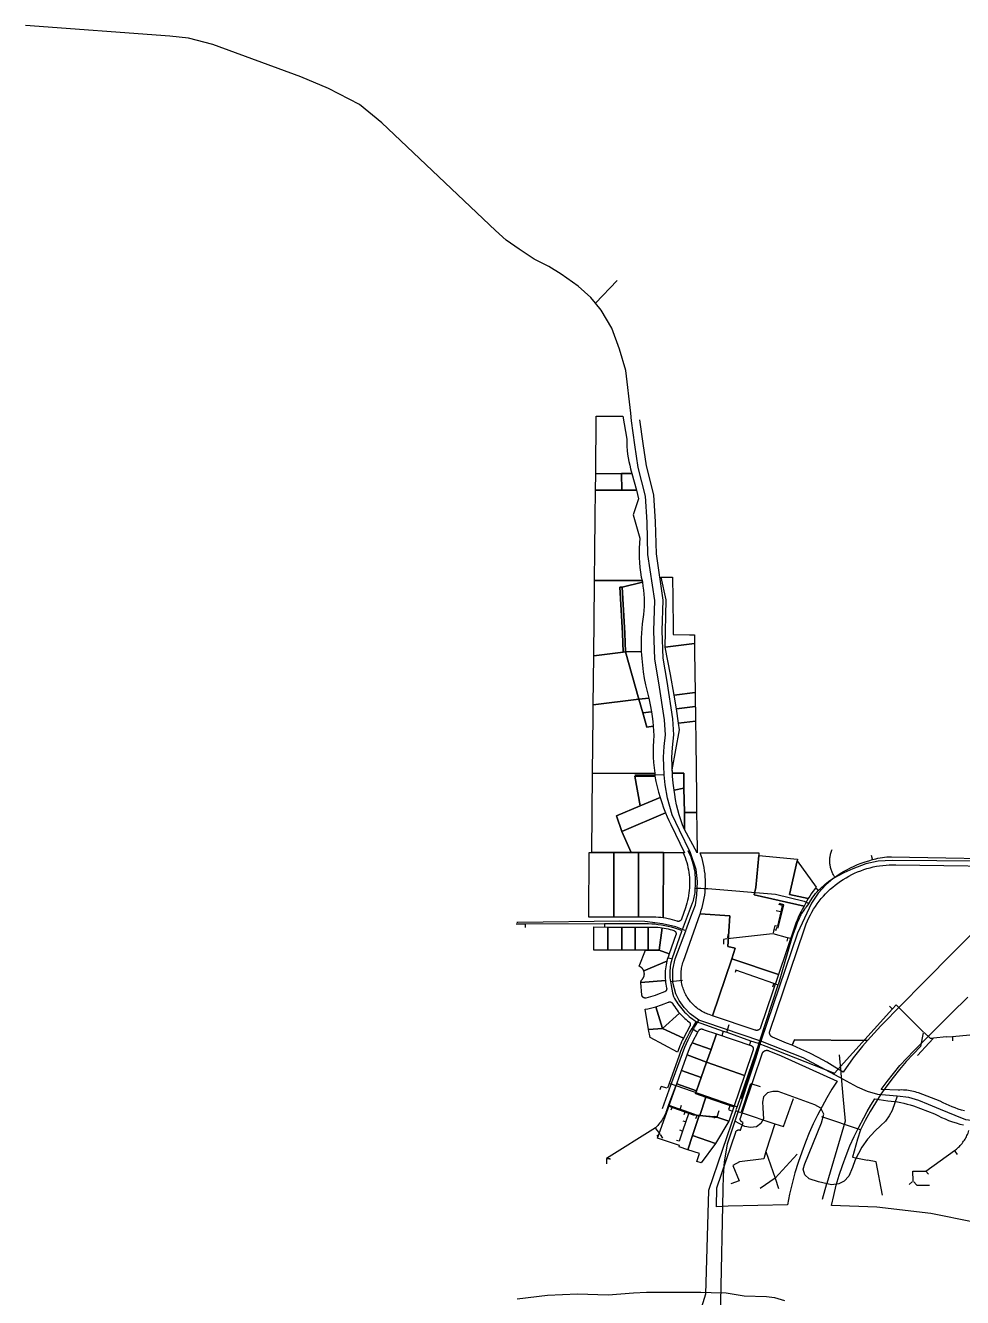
# Model space of a CAD drawing. Extents: x 1876309 to 1899261, y 443723 to 466661.
# Drawn here: x 1884598 to 1890267, y 458968 to 466661 of the extents above; entities that cross this region are included whole.
import ezdxf

# ---------------------------------------------------------------- set-up
doc = ezdxf.new("R2010")
doc.units = 0
doc.header["$MEASUREMENT"] = 0
for name, color, linetype in [('Parcels', 31, 'Continuous'), ('Roads', 7, 'Continuous'), ('Waterlines', 5, 'Continuous')]:
    doc.layers.add(name, color=color, linetype=linetype)

msp = doc.modelspace()

# ---------------------------------------------------------------- linework, layer by layer
at = {"layer": 'Parcels'}
for points in [[(1888051.5, 464297.7), (1888211.4, 464297.5), (1888235.8, 464159.5), (1888236.1, 464136.6), (1888237.1, 464113.8), (1888238.9, 464091), (1888241.4, 464068.3), (1888244.7, 464045.7), (1888248.8, 464023.2), (1888253.6, 464000.9), (1888259.2, 463978.7), (1888266.9, 463951.7), (1888204.7, 463951.1), (1888047.9, 463949.5), (1888051.5, 464297.7)], [(1888046.9, 463850.4), (1888047.9, 463949.5), (1888204.7, 463951.1), (1888206.5, 463851.1), (1888046.9, 463850.4)], [(1888206.5, 463851.1), (1888204.7, 463951.1), (1888266.9, 463951.7), (1888293.9, 463851.5), (1888206.5, 463851.1)], [(1888041.3, 463304.1), (1888042.4, 463482.4), (1888044.7, 463684.2), (1888046.9, 463850.4), (1888206.5, 463851.1), (1888293.9, 463851.5), (1888306.1, 463798.9), (1888273.8, 463701.8), (1888314.7, 463559.3), (1888312.5, 463530), (1888311.3, 463500.7), (1888311.1, 463471.3), (1888311.8, 463442), (1888313.4, 463412.7), (1888316, 463383.5), (1888319.5, 463354.3), (1888323.9, 463325.3), (1888328.3, 463304.2), (1888041.3, 463304.1)], [(1888512.5, 463323.4), (1888514.1, 463195), (1888516.3, 463013.8), (1888516.8, 462976.7), (1888615.8, 462976.5), (1888645.3, 462976.5), (1888646, 462923.4), (1888468.5, 462901.8), (1888474.1, 463186.4), (1888443.2, 463324.1), (1888512.5, 463323.4)], [(1888328.3, 463304.2), (1888330.3, 463293.3), (1888208.7, 463264.2), (1888194.3, 463264.3), (1888209.9, 462986.6), (1888213.3, 462870.8), (1888036.4, 462849.3), (1888038.8, 463073), (1888041, 463276.5), (1888041.3, 463304.1), (1888328.3, 463304.2)], [(1888208.7, 463264.2), (1888223.6, 462986.6), (1888227.8, 462872.5), (1888213.3, 462870.8), (1888209.9, 462986.6), (1888194.3, 463264.3), (1888208.7, 463264.2)], [(1888208.7, 463264.2), (1888330.3, 463293.3), (1888334.1, 463269.2), (1888337.1, 463245), (1888339.3, 463220.8), (1888340.7, 463196.4), (1888341.2, 463172.1), (1888341, 463147.7), (1888339.9, 463123.4), (1888337.9, 463099.1), (1888333.6, 463071.1), (1888330.1, 463043), (1888327.6, 463014.8), (1888325.9, 462986.5), (1888324.1, 462958.4), (1888323.2, 462930.3), (1888323.1, 462902.2), (1888323.9, 462874.1), (1888227.8, 462872.5), (1888223.6, 462986.6), (1888208.7, 463264.2)], [(1888649.7, 462626.7), (1888522.9, 462611.5), (1888500.9, 462736.2), (1888468.5, 462901.8), (1888646, 462923.4), (1888646.6, 462875.5), (1888649.7, 462626.7)], [(1888033.3, 462552.5), (1888036.4, 462849.3), (1888213.3, 462870.8), (1888227.8, 462872.5), (1888308.3, 462585.6), (1888033.3, 462552.5)], [(1888368.8, 462592.9), (1888308.3, 462585.6), (1888227.8, 462872.5), (1888323.9, 462874.1), (1888325, 462853.7), (1888326.5, 462833.4), (1888330.5, 462792.8), (1888335.7, 462752.4), (1888342.1, 462712.2), (1888349.8, 462672.2), (1888358.7, 462632.4), (1888368.8, 462592.9)], [(1888522.9, 462611.5), (1888649.7, 462626.7), (1888650.7, 462541.9), (1888536, 462528.1), (1888522.9, 462611.5)], [(1888405.8, 462138.5), (1888028.8, 462137.5), (1888032.6, 462486.9), (1888033.3, 462552.5), (1888308.3, 462585.6), (1888332.5, 462503.6), (1888357.7, 462417.9), (1888396.7, 462422.5), (1888398.6, 462394.5), (1888399.6, 462366.4), (1888397.2, 462333.8), (1888395.9, 462301.2), (1888395.7, 462268.6), (1888396.5, 462236), (1888398.5, 462203.4), (1888401.6, 462170.9), (1888405.8, 462138.5)], [(1888368.8, 462592.9), (1888377.9, 462551.6), (1888386.1, 462510.1), (1888332.5, 462503.6), (1888308.3, 462585.6), (1888368.8, 462592.9)], [(1888536, 462528.1), (1888650.7, 462541.9), (1888650.8, 462536.5), (1888651.8, 462453.3), (1888549.6, 462441), (1888536, 462528.1)], [(1888396.7, 462422.5), (1888357.7, 462417.9), (1888332.5, 462503.6), (1888386.1, 462510.1), (1888390.5, 462481), (1888394, 462451.8), (1888396.7, 462422.5)], [(1888549.6, 462441), (1888651.8, 462453.3), (1888653.2, 462341.4), (1888655.5, 462152.3), (1888657.3, 462013.5), (1888658.6, 461910), (1888658.7, 461901.6), (1888585.1, 461901.3), (1888580.3, 462049), (1888580.8, 462139), (1888512.3, 462138.8), (1888511.5, 462159.1), (1888556, 462400.2), (1888549.6, 462441)], [(1888023.7, 461659), (1888028.8, 462137.5), (1888405.8, 462138.5), (1888405.7, 462121.1), (1888283.9, 462121.6), (1888316.7, 461940.9), (1888173.5, 461880.6), (1888206.1, 461786.4), (1888262.1, 461658.6), (1888157.9, 461658.8), (1888023.7, 461659)], [(1888437.7, 461991.8), (1888316.7, 461940.9), (1888283.9, 462121.6), (1888405.7, 462121.1), (1888412.1, 462088.4), (1888419.6, 462055.9), (1888428.1, 462023.7), (1888437.7, 461991.8)], [(1888580.3, 462049), (1888521.9, 462036), (1888516.9, 462078), (1888513.4, 462120.1), (1888512.3, 462138.8), (1888580.8, 462139), (1888580.3, 462049)], [(1888585.1, 461901.3), (1888584.5, 461798), (1888573, 461827.3), (1888562.5, 461856.9), (1888553, 461887), (1888544.6, 461917.3), (1888537.3, 461947.9), (1888531, 461978.8), (1888525.8, 462009.8), (1888521.9, 462036), (1888580.3, 462049), (1888585.1, 461901.3)], [(1888437.7, 461991.8), (1888447.3, 461960.8), (1888457.8, 461930.1), (1888469.4, 461899.8), (1888206.1, 461786.4), (1888173.5, 461880.6), (1888316.7, 461940.9), (1888437.7, 461991.8)], [(1888457.9, 461658.2), (1888307.9, 461658.5), (1888262.1, 461658.6), (1888206.1, 461786.4), (1888469.4, 461899.8), (1888480.1, 461875.8), (1888491.4, 461852.2), (1888503.3, 461828.8), (1888585, 461657.9), (1888577.4, 461658), (1888457.9, 461658.2)], [(1888584.5, 461798), (1888585.1, 461901.3), (1888658.7, 461901.6), (1888659.8, 461808.3), (1888661.7, 461657.7), (1888584.5, 461798)], [(1888023.7, 461659), (1888157.9, 461658.8), (1888157.1, 461268.4), (1888007.1, 461268.7), (1888007.9, 461658.9), (1888023.7, 461659)], [(1888157.1, 461268.4), (1888157.9, 461658.8), (1888262.1, 461658.6), (1888307.9, 461658.5), (1888307.1, 461268.1), (1888157.1, 461268.4)], [(1888307.9, 461658.5), (1888457.9, 461658.2), (1888457.1, 461263.8), (1888442.4, 461265.6), (1888427.6, 461266.9), (1888412.8, 461267.7), (1888398, 461267.9), (1888307.1, 461268.1), (1888307.9, 461658.5)], [(1888457.9, 461658.2), (1888577.4, 461658), (1888583.5, 461643.6), (1888589.1, 461629.1), (1888594.1, 461614.4), (1888598.7, 461599.5), (1888602.7, 461584.5), (1888606.2, 461569.3), (1888609.2, 461554), (1888611.7, 461538.7), (1888613.6, 461523.2), (1888615.1, 461507.7), (1888615.9, 461492.2), (1888616.3, 461476.6), (1888616.1, 461461.1), (1888615.4, 461445.5), (1888614.1, 461430), (1888612.3, 461414.5), (1888610, 461399.1), (1888607.1, 461383.8), (1888603.8, 461368.7), (1888599.9, 461353.6), (1888595.5, 461338.7), (1888590.5, 461323.9), (1888566.4, 461255.5), (1888566.2, 461254.9), (1888565.9, 461254.2), (1888565.6, 461253.6), (1888565.3, 461253), (1888565, 461252.4), (1888564.6, 461251.8), (1888564.2, 461251.2), (1888563.9, 461250.6), (1888563.4, 461250), (1888563, 461249.5), (1888562.6, 461248.9), (1888562.1, 461248.4), (1888561.6, 461247.9), (1888561.1, 461247.5), (1888560.6, 461247), (1888560, 461246.5), (1888559.5, 461246.1), (1888558.9, 461245.7), (1888558.3, 461245.3), (1888557.7, 461245), (1888557.1, 461244.6), (1888556.5, 461244.3), (1888555.9, 461244), (1888555.2, 461243.7), (1888554.6, 461243.5), (1888553.9, 461243.2), (1888553.3, 461243), (1888552.6, 461242.8), (1888551.9, 461242.7), (1888551.2, 461242.5), (1888550.5, 461242.4), (1888549.8, 461242.3), (1888549.1, 461242.2), (1888548.5, 461242.2), (1888547.8, 461242.2), (1888547.1, 461242.2), (1888546.4, 461242.2), (1888545.7, 461242.3), (1888545, 461242.4), (1888544.3, 461242.5), (1888543.6, 461242.6), (1888542.9, 461242.7), (1888542.2, 461242.9), (1888541.6, 461243.1), (1888540.9, 461243.3), (1888527.2, 461247.9), (1888513.4, 461252), (1888499.5, 461255.6), (1888485.5, 461258.8), (1888471.3, 461261.5), (1888457.1, 461263.8), (1888457.9, 461658.2)], [(1888870.6, 461017), (1888892.4, 461081.3), (1888847.6, 461090.4), (1888859.8, 461275.6), (1888679.5, 461287.4), (1888681.1, 461292), (1888687, 461309.6), (1888692.3, 461327.5), (1888697, 461345.5), (1888701.1, 461363.7), (1888704.5, 461382.1), (1888707.3, 461400.5), (1888709.5, 461419), (1888711.1, 461437.6), (1888712, 461456.2), (1888712.3, 461474.8), (1888711.9, 461493.5), (1888710.9, 461512.1), (1888709.3, 461530.7), (1888707.1, 461549.2), (1888704.2, 461567.6), (1888700.7, 461585.9), (1888696.5, 461604.1), (1888691.8, 461622.1), (1888686.4, 461640), (1888680.4, 461657.6), (1889034.6, 461656.9), (1889034.6, 461640.2), (1889017.4, 461448), (1889007.2, 461402.2), (1889309, 461335.1), (1889299.4, 461318.5), (1889290.3, 461301.5), (1889281.7, 461284.4), (1889273.6, 461266.9), (1889266.1, 461249.2), (1889259.1, 461231.3), (1889252.6, 461213.2), (1889153.9, 460921.2), (1888870.6, 461017)], [(1889034.6, 461640.2), (1889268.7, 461619.2), (1889266.2, 461609.7), (1889221, 461406.1), (1889333.9, 461381), (1889325.1, 461366), (1889316.8, 461350.7), (1889309, 461335.1), (1889007.2, 461402.2), (1889017.4, 461448), (1889034.6, 461640.2)], [(1889382.3, 461448.5), (1889371.8, 461435.6), (1889361.7, 461422.4), (1889352, 461408.9), (1889342.7, 461395.1), (1889333.9, 461381), (1889221, 461406.1), (1889266.2, 461609.7), (1889382.3, 461448.5)], [(1888679.5, 461287.4), (1888859.8, 461275.6), (1888847.6, 461090.4), (1888892.4, 461081.3), (1888870.6, 461017), (1888754, 460672.2), (1888735.3, 460678.5), (1888727.2, 460681.5), (1888719.1, 460684.7), (1888711.2, 460688.1), (1888703.3, 460691.9), (1888695.6, 460695.9), (1888688.1, 460700.2), (1888680.7, 460704.7), (1888673.5, 460709.5), (1888666.4, 460714.5), (1888659.5, 460719.8), (1888652.8, 460725.3), (1888646.3, 460731), (1888640, 460737), (1888633.9, 460743.2), (1888628, 460749.5), (1888622.3, 460756.1), (1888616.9, 460762.9), (1888611.7, 460769.8), (1888606.8, 460777), (1888602.1, 460784.2), (1888597.6, 460791.7), (1888593.4, 460799.3), (1888589.5, 460807), (1888585.8, 460814.9), (1888582.4, 460822.9), (1888579.3, 460831), (1888576.5, 460839.2), (1888573.9, 460847.5), (1888571.7, 460855.8), (1888569.7, 460864.3), (1888568, 460872.8), (1888566.7, 460881.4), (1888565.6, 460890), (1888564.8, 460898.6), (1888564.3, 460907.3), (1888564.1, 460915.9), (1888564.2, 460924.6), (1888564.6, 460933.3), (1888565.3, 460941.9), (1888566.3, 460950.6), (1888567.6, 460959.1), (1888569.2, 460967.7), (1888571.1, 460976.1), (1888573.2, 460984.5), (1888575.7, 460992.9), (1888578.5, 461001.1), (1888679.5, 461287.4)], [(1888036, 461068.6), (1888036.3, 461208.6), (1888121.3, 461208.5), (1888121, 461068.5), (1888036, 461068.6)], [(1888121, 461068.5), (1888121.3, 461208.5), (1888206.3, 461208.3), (1888206, 461068.3), (1888181.9, 461068.3), (1888145.9, 461068.4), (1888121, 461068.5)], [(1888206, 461068.3), (1888206.3, 461208.3), (1888286.3, 461208.2), (1888286, 461068.1), (1888206, 461068.3)], [(1888366, 461068), (1888349.4, 461068), (1888286, 461068.1), (1888286.3, 461208.2), (1888366.3, 461208), (1888366, 461068)], [(1888366, 461068), (1888366.3, 461208), (1888397.8, 461207.9), (1888411.1, 461207.7), (1888424.4, 461206.9), (1888437.6, 461205.7), (1888450.8, 461204), (1888431, 461067.9), (1888366, 461068)], [(1888450.8, 461204), (1888462.7, 461202.1), (1888474.6, 461199.8), (1888486.3, 461197.1), (1888498, 461194), (1888509.5, 461190.6), (1888520.9, 461186.7), (1888521.6, 461186.5), (1888522.2, 461186.2), (1888522.9, 461185.9), (1888523.5, 461185.6), (1888524.1, 461185.3), (1888524.7, 461184.9), (1888525.3, 461184.6), (1888525.9, 461184.2), (1888526.4, 461183.8), (1888527, 461183.3), (1888527.5, 461182.9), (1888528, 461182.4), (1888528.5, 461181.9), (1888529, 461181.4), (1888529.5, 461180.9), (1888529.9, 461180.4), (1888530.4, 461179.8), (1888530.8, 461179.2), (1888531.1, 461178.6), (1888531.5, 461178.1), (1888531.9, 461177.4), (1888532.2, 461176.8), (1888532.5, 461176.2), (1888532.8, 461175.6), (1888533, 461174.9), (1888533.2, 461174.3), (1888533.5, 461173.6), (1888533.6, 461172.9), (1888533.8, 461172.2), (1888533.9, 461171.6), (1888534.1, 461170.9), (1888534.2, 461170.2), (1888534.2, 461169.5), (1888534.3, 461168.8), (1888534.3, 461168.1), (1888534.3, 461167.4), (1888534.3, 461166.7), (1888534.2, 461166), (1888534.1, 461165.3), (1888534, 461164.6), (1888533.9, 461163.9), (1888533.7, 461163.2), (1888533.6, 461162.6), (1888533.4, 461161.9), (1888533.1, 461161.2), (1888492.5, 461046.1), (1888431, 461067.9), (1888450.8, 461204)], [(1888366, 461068), (1888431, 461067.9), (1888492.5, 461046.1), (1888487.9, 461033), (1888484.5, 461022.7), (1888481.3, 461012.3), (1888478.5, 461001.8), (1888338.5, 460944.1), (1888337.8, 460945.7), (1888337.1, 460947.2), (1888336.3, 460948.8), (1888335.4, 460950.3), (1888334.5, 460951.8), (1888333.5, 460953.2), (1888332.5, 460954.7), (1888331.5, 460956), (1888330.4, 460957.4), (1888329.2, 460958.7), (1888328, 460960), (1888326.8, 460961.2), (1888325.5, 460962.4), (1888324.2, 460963.5), (1888322.9, 460964.6), (1888321.5, 460965.6), (1888320, 460966.6), (1888318.6, 460967.5), (1888317.1, 460968.4), (1888315.5, 460969.3), (1888314, 460970.1), (1888312.4, 460970.8), (1888310.8, 460971.5), (1888349.4, 461068), (1888366, 461068)], [(1888338.5, 460944.1), (1888478.5, 461001.8), (1888475.9, 460990.3), (1888473.6, 460978.8), (1888471.7, 460967.3), (1888470.2, 460955.7), (1888469.1, 460944), (1888468.4, 460932.3), (1888468.1, 460920.6), (1888468.2, 460908.9), (1888468.7, 460897.2), (1888469.5, 460885.5), (1888321.5, 460873.6), (1888321.4, 460874.3), (1888321.4, 460875), (1888321.4, 460875.7), (1888321.5, 460876.4), (1888321.5, 460877.1), (1888321.6, 460877.8), (1888321.7, 460878.5), (1888321.8, 460879.1), (1888322, 460879.8), (1888322.1, 460880.5), (1888322.3, 460881.2), (1888322.6, 460881.8), (1888322.8, 460882.5), (1888323.1, 460883.1), (1888323.4, 460883.8), (1888323.7, 460884.4), (1888324, 460885), (1888324.4, 460885.6), (1888324.7, 460886.2), (1888325.1, 460886.8), (1888325.5, 460887.3), (1888326, 460887.9), (1888326.4, 460888.4), (1888326.9, 460888.9), (1888327.4, 460889.4), (1888328.6, 460890.7), (1888329.8, 460892), (1888330.9, 460893.3), (1888332, 460894.6), (1888333, 460896), (1888334, 460897.5), (1888334.9, 460898.9), (1888335.8, 460900.4), (1888336.6, 460902), (1888337.4, 460903.5), (1888338.1, 460905.1), (1888338.8, 460906.7), (1888339.4, 460908.4), (1888340, 460910), (1888340.5, 460911.7), (1888340.9, 460913.4), (1888341.3, 460915.1), (1888341.6, 460916.8), (1888341.8, 460918.5), (1888342, 460920.2), (1888342.2, 460921.9), (1888342.3, 460923.7), (1888342.3, 460925.4), (1888342.2, 460927.2), (1888342.1, 460928.9), (1888342, 460930.6), (1888341.7, 460932.4), (1888341.4, 460934.1), (1888341.1, 460935.8), (1888340.7, 460937.5), (1888340.2, 460939.1), (1888339.7, 460940.8), (1888339.1, 460942.4), (1888338.5, 460944.1)], [(1889153.9, 460921.2), (1889045.2, 460600.1), (1889044.9, 460599.3), (1889044.6, 460598.5), (1889044.2, 460597.7), (1889043.9, 460596.9), (1889043.5, 460596.1), (1889043, 460595.3), (1889042.6, 460594.6), (1889042.1, 460593.9), (1889041.6, 460593.2), (1889041, 460592.5), (1889040.5, 460591.8), (1889039.9, 460591.1), (1889039.3, 460590.5), (1889038.7, 460589.9), (1889038, 460589.3), (1889037.4, 460588.8), (1889036.7, 460588.2), (1889036, 460587.7), (1889035.3, 460587.2), (1889034.5, 460586.7), (1889033.8, 460586.3), (1889033, 460585.9), (1889032.2, 460585.5), (1889031.4, 460585.1), (1889030.6, 460584.8), (1889029.8, 460584.5), (1889029, 460584.2), (1889028.1, 460584), (1889027.3, 460583.8), (1889026.4, 460583.6), (1889025.6, 460583.4), (1889024.7, 460583.3), (1889023.8, 460583.2), (1889023, 460583.1), (1889022.1, 460583.1), (1889021.2, 460583.1), (1889020.4, 460583.1), (1889019.5, 460583.2), (1889018.6, 460583.3), (1889017.7, 460583.4), (1889016.9, 460583.5), (1889016, 460583.7), (1889015.2, 460583.9), (1889014.3, 460584.2), (1889013.5, 460584.4), (1888754, 460672.2), (1888870.6, 461017), (1889153.9, 460921.2)], [(1888321.5, 460873.6), (1888469.5, 460885.5), (1888470.8, 460873.8), (1888472.5, 460862.2), (1888474.5, 460850.7), (1888477, 460839.2), (1888477.1, 460838.5), (1888477.2, 460837.8), (1888477.3, 460837.1), (1888477.4, 460836.4), (1888477.5, 460835.7), (1888477.5, 460835), (1888477.5, 460834.3), (1888477.5, 460833.6), (1888477.4, 460833), (1888477.3, 460832.3), (1888477.2, 460831.6), (1888477.1, 460830.9), (1888477, 460830.2), (1888476.8, 460829.5), (1888476.6, 460828.9), (1888476.4, 460828.2), (1888476.2, 460827.5), (1888475.9, 460826.9), (1888475.6, 460826.3), (1888475.3, 460825.6), (1888475, 460825), (1888474.6, 460824.4), (1888474.3, 460823.8), (1888473.9, 460823.3), (1888473.5, 460822.7), (1888473.1, 460822.1), (1888472.6, 460821.6), (1888472.1, 460821.1), (1888471.7, 460820.6), (1888471.2, 460820.1), (1888470.6, 460819.6), (1888470.1, 460819.2), (1888469.6, 460818.8), (1888469, 460818.3), (1888468.4, 460818), (1888467.8, 460817.6), (1888467.2, 460817.2), (1888466.6, 460816.9), (1888466, 460816.6), (1888465.4, 460816.3), (1888464.7, 460816), (1888422.2, 460799.5), (1888408.3, 460794.4), (1888394.3, 460789.8), (1888380.2, 460785.7), (1888365.9, 460782.1), (1888351.4, 460779), (1888350.8, 460778.9), (1888350.1, 460778.8), (1888349.4, 460778.7), (1888348.7, 460778.6), (1888348, 460778.6), (1888347.3, 460778.6), (1888346.7, 460778.6), (1888346, 460778.7), (1888345.3, 460778.7), (1888344.6, 460778.8), (1888343.9, 460779), (1888343.3, 460779.1), (1888342.6, 460779.2), (1888341.9, 460779.4), (1888341.3, 460779.6), (1888340.6, 460779.9), (1888340, 460780.1), (1888339.3, 460780.4), (1888338.7, 460780.7), (1888338.1, 460781), (1888337.5, 460781.3), (1888336.9, 460781.7), (1888336.4, 460782.1), (1888335.8, 460782.5), (1888335.2, 460782.9), (1888334.7, 460783.3), (1888334.2, 460783.8), (1888333.7, 460784.2), (1888333.2, 460784.7), (1888332.7, 460785.2), (1888332.3, 460785.7), (1888331.8, 460786.3), (1888331.4, 460786.8), (1888331, 460787.4), (1888330.7, 460788), (1888330.3, 460788.6), (1888330, 460789.2), (1888329.7, 460789.8), (1888329.4, 460790.4), (1888329.1, 460791), (1888328.8, 460791.7), (1888328.6, 460792.3), (1888328.4, 460793), (1888328.2, 460793.6), (1888328.1, 460794.3), (1888327.9, 460795), (1888327.8, 460795.6), (1888327.7, 460796.3), (1888327.7, 460797), (1888321.5, 460873.6)], [(1888411.4, 460726), (1888451.4, 460594.3), (1888366.6, 460587.7), (1888347, 460711.2), (1888363.3, 460714.1), (1888379.5, 460717.5), (1888395.5, 460721.5), (1888411.4, 460726)], [(1888451.4, 460594.3), (1888411.4, 460726), (1888423.1, 460729.7), (1888434.6, 460733.7), (1888446.1, 460738), (1888488.6, 460754.5), (1888489.3, 460754.8), (1888490, 460755), (1888490.6, 460755.2), (1888491.3, 460755.4), (1888492, 460755.5), (1888492.7, 460755.6), (1888493.4, 460755.7), (1888494, 460755.8), (1888494.7, 460755.9), (1888495.4, 460755.9), (1888496.1, 460755.9), (1888496.8, 460755.9), (1888497.5, 460755.8), (1888498.2, 460755.8), (1888498.9, 460755.7), (1888499.6, 460755.5), (1888500.3, 460755.4), (1888500.9, 460755.2), (1888501.6, 460755.1), (1888502.3, 460754.8), (1888502.9, 460754.6), (1888503.6, 460754.4), (1888504.2, 460754.1), (1888504.8, 460753.8), (1888505.5, 460753.5), (1888506.1, 460753.1), (1888506.7, 460752.7), (1888507.2, 460752.4), (1888507.8, 460752), (1888508.4, 460751.5), (1888508.9, 460751.1), (1888509.4, 460750.6), (1888509.9, 460750.2), (1888510.4, 460749.7), (1888510.9, 460749.1), (1888511.3, 460748.6), (1888511.8, 460748.1), (1888512.2, 460747.5), (1888512.6, 460746.9), (1888512.9, 460746.3), (1888513.3, 460745.7), (1888519.5, 460735.3), (1888526, 460725.1), (1888532.9, 460715), (1888540.1, 460705.3), (1888547.7, 460695.8), (1888555.5, 460686.6), (1888451.4, 460594.3)], [(1888451.4, 460594.3), (1888555.5, 460686.6), (1888562.9, 460678.5), (1888570.5, 460670.7), (1888578.3, 460663.1), (1888586.4, 460655.8), (1888594.7, 460648.7), (1888603.2, 460641.9), (1888612, 460635.4), (1888612.5, 460635), (1888613.1, 460634.5), (1888613.6, 460634.1), (1888614.1, 460633.6), (1888614.6, 460633.1), (1888615.1, 460632.6), (1888615.6, 460632.1), (1888616, 460631.5), (1888616.4, 460631), (1888616.8, 460630.4), (1888617.2, 460629.8), (1888617.6, 460629.2), (1888617.9, 460628.6), (1888618.2, 460628), (1888618.5, 460627.3), (1888618.8, 460626.7), (1888619, 460626), (1888619.3, 460625.4), (1888619.5, 460624.7), (1888619.7, 460624), (1888619.8, 460623.4), (1888619.9, 460622.7), (1888620.1, 460622), (1888620.1, 460621.3), (1888620.2, 460620.6), (1888620.2, 460619.9), (1888620.2, 460619.2), (1888620.2, 460618.5), (1888620.2, 460617.8), (1888620.1, 460617.1), (1888620, 460616.4), (1888619.9, 460615.7), (1888619.8, 460615), (1888619.6, 460614.3), (1888619.5, 460613.7), (1888619.3, 460613), (1888619, 460612.3), (1888618.8, 460611.7), (1888618.5, 460611), (1888618.2, 460610.4), (1888617.9, 460609.8), (1888578.8, 460536.6), (1888578.8, 460536.6), (1888451.4, 460594.3)], [(1888451.4, 460594.3), (1888578.8, 460536.6), (1888572.9, 460525.2), (1888567.4, 460513.6), (1888562.2, 460501.8), (1888557.3, 460489.9), (1888552.9, 460477.9), (1888543.8, 460452.3), (1888376.8, 460539.8), (1888366.6, 460587.7), (1888451.4, 460594.3)], [(1888745.9, 460468.7), (1888631.7, 460508.4), (1888670.7, 460581.4), (1888671.1, 460582), (1888671.4, 460582.6), (1888671.8, 460583.2), (1888672.2, 460583.8), (1888672.6, 460584.3), (1888673.1, 460584.9), (1888673.5, 460585.4), (1888674, 460585.9), (1888674.5, 460586.4), (1888675, 460586.9), (1888675.6, 460587.3), (1888676.1, 460587.8), (1888676.7, 460588.2), (1888677.2, 460588.6), (1888677.8, 460589), (1888678.4, 460589.3), (1888679, 460589.7), (1888679.7, 460590), (1888680.3, 460590.3), (1888680.9, 460590.5), (1888681.6, 460590.8), (1888682.3, 460591), (1888682.9, 460591.2), (1888683.6, 460591.4), (1888684.3, 460591.5), (1888685, 460591.7), (1888685.7, 460591.8), (1888686.4, 460591.9), (1888687.1, 460591.9), (1888687.8, 460592), (1888688.5, 460592), (1888689.2, 460591.9), (1888689.9, 460591.9), (1888690.6, 460591.8), (1888691.2, 460591.8), (1888691.9, 460591.6), (1888692.6, 460591.5), (1888693.3, 460591.3), (1888694, 460591.2), (1888694.6, 460591), (1888695.3, 460590.7), (1888704.5, 460587.5), (1888779.1, 460562.2), (1888745.9, 460468.7)], [(1888947.4, 460310.9), (1888718.2, 460390.6), (1888745.9, 460468.7), (1888779.1, 460562.2), (1888987.5, 460491.9), (1888988.1, 460491.7), (1888988.8, 460491.4), (1888989.4, 460491.1), (1888990, 460490.8), (1888990.7, 460490.5), (1888991.3, 460490.1), (1888991.9, 460489.8), (1888992.4, 460489.4), (1888993, 460489), (1888993.6, 460488.6), (1888994.1, 460488.1), (1888994.6, 460487.6), (1888995.1, 460487.2), (1888995.6, 460486.7), (1888996.1, 460486.1), (1888996.5, 460485.6), (1888997, 460485.1), (1888997.4, 460484.5), (1888997.8, 460483.9), (1888998.1, 460483.3), (1888998.5, 460482.7), (1888998.8, 460482.1), (1888999.1, 460481.5), (1888999.4, 460480.9), (1888999.7, 460480.2), (1888999.9, 460479.6), (1889000.1, 460478.9), (1889000.3, 460478.2), (1889000.5, 460477.5), (1889000.7, 460476.9), (1889000.8, 460476.2), (1889000.9, 460475.5), (1889001, 460474.8), (1889001, 460474.1), (1889001, 460473.4), (1889001.1, 460472.7), (1889001, 460472), (1889001, 460471.3), (1889000.9, 460470.6), (1889000.8, 460469.9), (1889000.7, 460469.2), (1889000.6, 460468.5), (1889000.4, 460467.9), (1889000.2, 460467.2), (1889000, 460466.5), (1888947.4, 460310.9)], [(1888745.9, 460468.7), (1888718.2, 460390.6), (1888601.5, 460435.6), (1888609.3, 460457.7), (1888613.2, 460468), (1888617.4, 460478.3), (1888621.8, 460488.4), (1888626.6, 460498.4), (1888631.7, 460508.3), (1888631.7, 460508.4), (1888745.9, 460468.7)], [(1888925, 459979.1), (1888941, 460026.5), (1888936.2, 460028.1), (1888935.5, 460028.3), (1888934.9, 460028.6), (1888934.2, 460028.9), (1888933.6, 460029.2), (1888933, 460029.5), (1888932.4, 460029.8), (1888931.8, 460030.2), (1888931.2, 460030.6), (1888930.6, 460031), (1888930.1, 460031.4), (1888929.6, 460031.9), (1888929, 460032.3), (1888928.5, 460032.8), (1888928, 460033.3), (1888927.6, 460033.8), (1888927.1, 460034.3), (1888926.7, 460034.9), (1888926.3, 460035.5), (1888925.9, 460036), (1888925.5, 460036.6), (1888925.1, 460037.2), (1888924.8, 460037.8), (1888924.5, 460038.5), (1888924.2, 460039.1), (1888924, 460039.7), (1888923.7, 460040.4), (1888923.5, 460041.1), (1888923.3, 460041.7), (1888923.1, 460042.4), (1888923, 460043.1), (1888922.8, 460043.8), (1888922.7, 460044.5), (1888922.7, 460045.2), (1888922.6, 460045.9), (1888922.6, 460046.6), (1888922.6, 460047.3), (1888922.6, 460047.9), (1888922.6, 460048.6), (1888922.7, 460049.3), (1888922.8, 460050), (1888922.9, 460050.7), (1888923.1, 460051.4), (1888923.2, 460052.1), (1888923.4, 460052.8), (1888923.6, 460053.4), (1888939.8, 460101.3), (1889004.2, 460291.7), (1889055.2, 460442.5), (1889055.6, 460443.5), (1889056, 460444.5), (1889056.4, 460445.4), (1889056.8, 460446.4), (1889057.3, 460447.3), (1889057.8, 460448.2), (1889058.4, 460449.1), (1889059, 460450), (1889059.6, 460450.8), (1889060.2, 460451.6), (1889060.9, 460452.5), (1889061.6, 460453.2), (1889062.3, 460454), (1889063.1, 460454.7), (1889063.8, 460455.4), (1889064.6, 460456.1), (1889065.5, 460456.8), (1889066.3, 460457.4), (1889067.2, 460458), (1889068, 460458.5), (1889069, 460459.1), (1889069.9, 460459.6), (1889070.8, 460460), (1889071.8, 460460.4), (1889072.7, 460460.8), (1889073.7, 460461.2), (1889074.7, 460461.5), (1889075.7, 460461.8), (1889076.7, 460462.1), (1889077.8, 460462.3), (1889078.8, 460462.5), (1889079.8, 460462.6), (1889080.9, 460462.8), (1889081.9, 460462.8), (1889083, 460462.9), (1889084, 460462.9), (1889085.1, 460462.9), (1889086.1, 460462.8), (1889087.1, 460462.7), (1889088.2, 460462.5), (1889089.2, 460462.4), (1889090.2, 460462.1), (1889091.3, 460461.9), (1889092.3, 460461.6), (1889093.3, 460461.3), (1889094.3, 460460.9), (1889095.2, 460460.6), (1889170.9, 460428.8), (1889509.6, 460276.9), (1889477.1, 460226.9), (1889446.3, 460175.9), (1889417.1, 460124), (1889389.6, 460071.1), (1889363.9, 460017.4), (1889340, 459962.8), (1889317.8, 459907.5), (1889294.1, 459846.1), (1889272.5, 459783.9), (1889253.1, 459720.9), (1889235.9, 459657.3), (1889221, 459593.2), (1889208.3, 459528.5), (1888849.8, 459520.5), (1888778, 459515.6), (1888781, 459630.3), (1888894.9, 459968.1), (1888895.1, 459968.8), (1888895.4, 459969.4), (1888895.6, 459970.1), (1888896, 459970.7), (1888896.3, 459971.3), (1888896.6, 459971.9), (1888897, 459972.5), (1888897.4, 459973.1), (1888897.8, 459973.7), (1888898.2, 459974.2), (1888898.7, 459974.8), (1888899.1, 459975.3), (1888899.6, 459975.8), (1888900.1, 459976.3), (1888900.6, 459976.8), (1888901.1, 459977.2), (1888901.7, 459977.6), (1888902.3, 459978.1), (1888902.8, 459978.4), (1888903.4, 459978.8), (1888904, 459979.2), (1888904.6, 459979.5), (1888905.3, 459979.8), (1888905.9, 459980.1), (1888906.5, 459980.4), (1888907.2, 459980.6), (1888907.9, 459980.8), (1888908.5, 459981), (1888909.2, 459981.2), (1888909.9, 459981.4), (1888910.6, 459981.5), (1888911.3, 459981.6), (1888912, 459981.7), (1888912.7, 459981.7), (1888913.4, 459981.7), (1888914, 459981.7), (1888914.7, 459981.7), (1888915.4, 459981.7), (1888916.1, 459981.6), (1888916.8, 459981.5), (1888917.5, 459981.4), (1888918.2, 459981.3), (1888918.9, 459981.1), (1888919.6, 459980.9), (1888920.2, 459980.7), (1888925, 459979.1)], [(1889236.2, 460493.2), (1889250, 460526.7), (1889692.9, 460521.8), (1889662.2, 460487.4), (1889605.7, 460417), (1889544.7, 460329.7), (1889495.6, 460361.1), (1889445.5, 460390.9), (1889394.4, 460419), (1889342.5, 460445.5), (1889289.7, 460470.2), (1889236.2, 460493.2)], [(1888601.5, 460435.6), (1888718.2, 460390.6), (1888685.8, 460299.3), (1888567.7, 460340.4), (1888601.5, 460435.6)], [(1888714.8, 460179), (1888651, 460201.2), (1888657.1, 460218.4), (1888685.8, 460299.3), (1888718.2, 460390.6), (1888947.4, 460310.9), (1888882.9, 460120.5), (1888714.8, 460179)], [(1888539, 460259.4), (1888567.7, 460340.4), (1888685.8, 460299.3), (1888657.1, 460218.4), (1888539, 460259.4)], [(1888539, 460259.4), (1888657.1, 460218.4), (1888651, 460201.2), (1888714.8, 460179), (1888677.6, 460068.7), (1888674.8, 460069), (1888638.4, 460073), (1888491.4, 460125.1), (1888539, 460259.4)], [(1888882.9, 460120.5), (1888855.1, 460038.1), (1888852.6, 460033.8), (1888786.5, 460056.8), (1888677.6, 460068.7), (1888714.8, 460179), (1888882.9, 460120.5)], [(1888486.6, 460111.8), (1888491.4, 460125.1), (1888638.4, 460073), (1888674.8, 460069), (1888634.1, 459948.2), (1888604.9, 459861.6), (1888552.5, 459878.5), (1888555.7, 459888), (1888422.5, 459931), (1888486.6, 460111.8)], [(1888773.1, 459899.9), (1888634.1, 459948.2), (1888674.8, 460069), (1888677.6, 460068.7), (1888786.5, 460056.8), (1888852.6, 460033.8), (1888773.1, 459899.9)], [(1888634.1, 459948.2), (1888773.1, 459899.9), (1888686.9, 459782.5), (1888660.2, 459791.2), (1888676.2, 459838.5), (1888604.9, 459861.6), (1888634.1, 459948.2)]]:
    msp.add_lwpolyline(points, close=True, dxfattribs=at)
for points in [[(1888512.6, 462130.8), (1888510.5, 462182.3), (1888508.5, 462234.6), (1888513.4, 462294.9), (1888520.9, 462370.4), (1888515.5, 462468), (1888479.5, 462694.3), (1888457, 462834.5), (1888450.7, 463000.1), (1888456.6, 463186.1), (1888414.9, 463465.6), (1888410.3, 463659.8), (1888400.7, 463821.6), (1888354.9, 463997.6), (1888335.6, 464132.5), (1888315.6, 464276.8)], [(1890411.9, 461257.3), (1890027.5, 460869.6), (1889773.3, 460611.8), (1889692.9, 460521.8), (1889250, 460526.7), (1889236.2, 460493.2), (1889236.2, 460493.2), (1889203.3, 460506.3), (1889118.3, 460542), (1889117.4, 460542.4), (1889116.4, 460542.8), (1889115.5, 460543.3), (1889114.6, 460543.8), (1889113.7, 460544.4), (1889112.8, 460545), (1889112, 460545.6), (1889111.1, 460546.2), (1889110.3, 460546.9), (1889109.6, 460547.6), (1889108.8, 460548.3), (1889108.1, 460549.1), (1889107.4, 460549.8), (1889106.7, 460550.6), (1889106, 460551.5), (1889105.4, 460552.3), (1889104.8, 460553.2), (1889104.3, 460554), (1889103.7, 460555), (1889103.3, 460555.9), (1889102.8, 460556.8), (1889102.4, 460557.8), (1889102, 460558.7), (1889101.6, 460559.7), (1889101.3, 460560.7), (1889101, 460561.7), (1889100.7, 460562.7), (1889100.5, 460563.8), (1889100.3, 460564.8), (1889100.2, 460565.8), (1889100, 460566.9), (1889100, 460567.9), (1889099.9, 460568.9), (1889099.9, 460570), (1889099.9, 460571), (1889100, 460572.1), (1889100.1, 460573.1), (1889100.3, 460574.2), (1889100.4, 460575.2), (1889100.6, 460576.2), (1889100.9, 460577.2), (1889101.2, 460578.2), (1889101.5, 460579.2), (1889308.6, 461191.4), (1889315, 461210.1), (1889322.1, 461228.5), (1889329.8, 461246.6), (1889338.1, 461264.5), (1889347, 461282), (1889356.5, 461299.3), (1889366.6, 461316.2), (1889377.3, 461332.8), (1889388.6, 461348.9), (1889400.4, 461364.7), (1889412.7, 461380.1), (1889425.6, 461395), (1889439, 461409.5), (1889452.9, 461423.5), (1889467.2, 461437), (1889482, 461450), (1889497.3, 461462.5), (1889512.9, 461474.4), (1889529, 461485.8), (1889545.5, 461496.7), (1889562.3, 461506.9), (1889579.5, 461516.6), (1889596.9, 461525.7), (1889614.7, 461534.1), (1889632.8, 461542), (1889651.2, 461549.2), (1889669.7, 461555.8), (1889688.5, 461561.7), (1889707.5, 461567), (1889726.7, 461571.6), (1889746, 461575.6), (1889765.4, 461578.9), (1889784.9, 461581.5), (1889804.6, 461583.4), (1889824.2, 461584.7), (1889843.9, 461585.2), (1889863.6, 461585.1), (1890736.4, 461572.4)], [(1890279.2, 460096.5), (1890260.1, 460101.7), (1890241.2, 460107.5), (1890222.5, 460114), (1890204.1, 460121), (1890185.9, 460128.7), (1890167.9, 460136.9), (1890150.3, 460145.8), (1890132.9, 460155.2), (1890000.1, 460204.8), (1889990.3, 460208.2), (1889980.5, 460211.2), (1889970.5, 460213.8), (1889960.4, 460216.1), (1889950.3, 460218.1), (1889940.1, 460219.7), (1889929.9, 460221), (1889919.6, 460222), (1889909.3, 460222.5), (1889899, 460222.8), (1889888.7, 460222.6), (1889878.4, 460222.2), (1889775, 460225.4), (1889811, 460275.1), (1889848.8, 460323.4), (1889888.2, 460370.4), (1889929.3, 460416.1), (1889971.9, 460460.2), (1890198.4, 460685.2), (1890299.2, 460784.8)], [(1890334.7, 459423.2), (1890076, 459476.3), (1889749.5, 459513.9), (1889475.3, 459523.4), (1889488.4, 459585.1), (1889503.7, 459646.3), (1889521.1, 459706.9), (1889540.7, 459766.9), (1889562.3, 459826.2), (1889586, 459884.6), (1889611.8, 459942.2), (1889639.5, 459998.9), (1889669.3, 460054.5), (1889690.8, 460093.1), (1889713.3, 460131.1), (1889736.7, 460168.5), (1889815.3, 460157.7), (1889835, 460155.9), (1889854.6, 460153.6), (1889874.1, 460150.6), (1889893.5, 460147), (1889912.8, 460142.8), (1889932, 460138), (1889951, 460132.5), (1889969.8, 460126.5), (1890097.6, 460078.7), (1890118.5, 460067.7), (1890139.8, 460057.3), (1890161.4, 460047.8), (1890183.3, 460038.9), (1890205.6, 460030.9), (1890228.1, 460023.6), (1890250.9, 460017.1), (1890273.8, 460011.4)], [(1887573, 458960.4), (1887757, 458981.1), (1887937.6, 458990.1), (1888122.9, 458984.2), (1888275.8, 458996.1), (1888354.9, 459000), (1888683.7, 459000), (1888746.2, 458997.3), (1888838.2, 458997), (1888945.7, 458978.2), (1889080.8, 458974.8), (1889129.6, 458968.6), (1889189.3, 458949.3)]]:
    msp.add_lwpolyline(points, dxfattribs=at)
at = {"layer": 'Roads'}
for p, q in [((1888178.3, 465119.2), (1888047.6, 464982.2)), ((1888461.5, 462128.7), (1888284.7, 462126.5)), ((1888452.8, 460111.2), (1888501.7, 460251.8))]:
    msp.add_line(p, q, dxfattribs=at)
for points in [[(1888047.6, 464982.2), (1888018.9, 465015), (1887941.1, 465085.2), (1887839.2, 465156.1), (1887764.5, 465202.9), (1887675.3, 465246.6), (1887584.2, 465307.4), (1887506.3, 465362.4), (1887441.8, 465421.3), (1886754.5, 466072.5), (1886618.3, 466183.9), (1886430.8, 466279.7), (1886264.2, 466350.6), (1885730.8, 466546.4), (1885584.2, 466583.3), (1885472.5, 466596.4), (1884598.1, 466661.1)], [(1888265, 464269.8), (1888260.8, 464316.8), (1888229.7, 464574.5), (1888191.7, 464703.6), (1888146.2, 464830.8), (1888081.6, 464939), (1888047.6, 464982.2)], [(1888461.5, 462128.7), (1888459.4, 462180.3), (1888457.3, 462235.7), (1888462.5, 462299.5), (1888469.7, 462371.6), (1888464.6, 462462.5), (1888429.1, 462686.2), (1888406.1, 462829.4), (1888399.5, 462999.9), (1888405.4, 463183.1), (1888363.9, 463461.3), (1888359.2, 463657.6), (1888350, 463813.6), (1888304.7, 463987.6), (1888285, 464125.3), (1888265, 464269.8)], [(1888592.8, 461186.7), (1888623.2, 461271), (1888651, 461342.3), (1888660.2, 461400.9), (1888664.7, 461484.5), (1888656.8, 461555.6), (1888622, 461656.8), (1888554, 461794.3), (1888509.8, 461887.5), (1888482.9, 461988.6), (1888467.5, 462068.8), (1888461.5, 462128.7)], [(1892069, 461580.5), (1892054.5, 461580.9), (1891702.7, 461587.2), (1890922.5, 461601.3), (1890654, 461603.9), (1889841.1, 461611.5), (1889756.5, 461607.2), (1889682.7, 461590.6), (1889603.2, 461560.5), (1889549.4, 461536.8), (1889483.9, 461501.1)], [(1889483.9, 461501.1), (1889440.8, 461463.8), (1889394.9, 461413.5), (1889353.9, 461351.9), (1889269.5, 461171.5), (1889048, 460518.4)], [(1888592.8, 461185.2), (1888532.1, 461209), (1888452.4, 461228.4), (1888344.8, 461241.3), (1888191.8, 461243.2), (1887577, 461235.1), (1887571.2, 461235.1)], [(1888532.2, 460805.1), (1888514.9, 460873.1), (1888514.9, 460950.6), (1888528.5, 461016.1), (1888592.8, 461185.2)], [(1888671.2, 460645.7), (1888619, 460684.3), (1888584.1, 460721.3), (1888553.7, 460763.6), (1888532.2, 460805.1)], [(1888501.7, 460251.8), (1888587.7, 460482.2), (1888607.5, 460525.4), (1888646.7, 460602.6), (1888671.2, 460645.7)], [(1889048, 460518.4), (1888707.9, 460632.2), (1888671.2, 460645.7)], [(1889048, 460518.4), (1889015, 460411.8), (1888890.5, 460034.2)], [(1889871.2, 460185.2), (1889755.2, 460195), (1889692.1, 460212.9), (1889631.1, 460240.7), (1889521.7, 460301.2), (1889302.8, 460417.1), (1889048, 460518.4)], [(1889871.2, 460185.2), (1889842.5, 460098.9), (1889824, 460066.6), (1889800.9, 460034.2), (1889770.9, 460006.5), (1889738.5, 459976.5), (1889692.3, 459925.6), (1889657.7, 459877.1), (1889618.4, 459800.9), (1889602.2, 459754.6), (1889579.1, 459701.5), (1889551.4, 459671.5), (1889519, 459655.3), (1889475.1, 459648.3), (1889396.5, 459666.8), (1889338.8, 459685.3), (1889313.4, 459710.7), (1889304.1, 459743.1), (1889313.4, 459775.4), (1889415, 460025), (1889428.9, 460075.8), (1889410.4, 460112.8), (1889373.4, 460133.6), (1889151.6, 460214.5), (1889119.3, 460214.5), (1889086.9, 460205.2), (1889063.8, 460182.1), (1889056.9, 460149.8), (1889059.2, 460117.4), (1889061.5, 460078.1), (1889063.8, 460048.1), (1889047.6, 460020.4), (1889019.9, 459999.6), (1888985.2, 459995), (1888950.6, 460001.9), (1888890.5, 460034.2)], [(1890562, 460036.6), (1890496.7, 460031.7), (1890423.2, 460030.1), (1890353, 460033.3), (1890287.6, 460043.1), (1890222.3, 460067.6), (1890134.1, 460105.2), (1890060.6, 460134.6), (1890003.5, 460159.1), (1889941.4, 460177), (1889871.2, 460185.2)], [(1888890.5, 460034.2), (1888843.2, 459896.1), (1888825.8, 459789.1), (1888820, 459705.2), (1888817.2, 459621.3), (1888803.6, 458939.2), (1888805.3, 458901.8), (1888810.4, 458862.6), (1888822.9, 458811.5), (1888843.9, 458752.8), (1888851.9, 458730.5), (1888880.8, 458658.2), (1888999.4, 458499.2), (1889158.4, 458337.2), (1889187.8, 458301.3), (1889209.2, 458273.4), (1889227.1, 458243.6)]]:
    msp.add_lwpolyline(points, dxfattribs=at)
at = {"layer": 'Waterlines', "color": 5}
for p, q in [((1889722.4, 461619.6), (1889717.5, 461641.5)), ((1888649.3, 461455.4), (1888648.7, 461444.1)), ((1889392.6, 461433.1), (1889377.5, 461442.8)), ((1889165.5, 461301.1), (1889140, 461307)), ((1889341.7, 461356.9), (1889348, 461366.5)), ((1888570.1, 461186.6), (1888508.6, 461014.3)), ((1889117.3, 461167.5), (1888846, 461138)), ((1888846.7, 461142.5), (1888850.2, 461163.4)), ((1889209, 461144), (1889122, 461168)), ((1889123.1, 461172.5), (1889127.8, 461193)), ((1889127.8, 461193), (1889140.5, 461189.8)), ((1889207.9, 461139.5), (1889203.7, 461122)), ((1889228.2, 461139), (1889209, 461144)), ((1888505, 461015.5), (1888487.9, 461021.1)), ((1888500, 460878), (1888574, 460887)), ((1889123.5, 460862.3), (1889117.8, 460845.1)), ((1889147.4, 460859.5), (1889125, 460867)), ((1889840.1, 460716.6), (1889824.8, 460730.8)), ((1888631, 460595), (1888655, 460638)), ((1888655, 460638), (1888820, 460579.5)), ((1888840.7, 460572.2), (1888856, 460618)), ((1888631, 460595), (1888660.4, 460575.9)), ((1888820, 460579.5), (1888811, 460550)), ((1888820, 460579.5), (1888840.7, 460572.2)), ((1888840.7, 460572.2), (1888985, 460521)), ((1888927.4, 460172.3), (1889072.9, 460596.8)), ((1890170, 460543.9), (1890092, 460537)), ((1890170, 460543.9), (1890205.9, 460547.1)), ((1890205.9, 460547.1), (1890473, 460570.8)), ((1890205.9, 460547.1), (1890206, 460520)), ((1888983.6, 460516.2), (1888977.6, 460495.5)), ((1888985, 460521), (1889030.4, 460505.6)), ((1889035, 460504), (1889078.1, 460487)), ((1890065, 460508), (1889994, 460432)), ((1890065, 460508), (1890088.7, 460533.4)), ((1889520, 460435), (1889528.1, 460349.7)), ((1889528.1, 460349.7), (1889543.8, 460184.7)), ((1888441.7, 460241.5), (1888436.5, 460224.2)), ((1888443, 460246), (1888479.2, 460236.3)), ((1888533, 460250), (1888488.3, 460132.1)), ((1888499, 460262.5), (1888533, 460250)), ((1888533, 460250), (1888864, 460136)), ((1888492.8, 460130.5), (1888511.9, 460123.8)), ((1888510.1, 460119.3), (1888502.7, 460100.7)), ((1888511.9, 460123.8), (1888559.7, 460107)), ((1888559.7, 460107), (1888590.1, 460096.3)), ((1888561.2, 460111.5), (1888568.1, 460131)), ((1888610.7, 460084), (1888573.3, 459974.2)), ((1888588.5, 460091.8), (1888581.6, 460072.8)), ((1888590.1, 460096.3), (1888612.2, 460088.5)), ((1888612.2, 460088.5), (1888662, 460071)), ((1888782, 460060), (1888794, 460098)), ((1888864, 460136), (1888899.6, 460123.8)), ((1888895, 460098), (1888924.4, 460087.6)), ((1888929, 460086), (1889132, 460018)), ((1888592.2, 460029.9), (1888578, 460035)), ((1888659.9, 460066.5), (1888651.5, 460048.2)), ((1888667, 460070.5), (1888765, 460061.6)), ((1888765, 460061.6), (1888764, 460052)), ((1888782, 460060), (1888765, 460061.6)), ((1889132, 460018), (1889078, 459850)), ((1889649, 459982), (1889415.7, 460060.1)), ((1888437.9, 459956.9), (1888411.9, 459989.3)), ((1888433.9, 459954.1), (1888418.2, 459942.8)), ((1888454.8, 459931.2), (1888440.4, 459953.1)), ((1888573.3, 459974.2), (1888552.3, 459912.6)), ((1888573.3, 459974.2), (1888558, 459979)), ((1889649, 459982), (1889631, 459926)), ((1888552.3, 459912.6), (1888536, 459917)), ((1889078, 459850), (1889132.9, 459689)), ((1890045, 459731), (1890218, 459856)), ((1890220.9, 459852), (1890235.7, 459831.8)), ((1889132.9, 459689), (1889266, 459834)), ((1888877, 459766), (1888916, 459673)), ((1890045, 459731), (1890061, 459714)), ((1888916, 459673), (1888865, 459655)), ((1889132.9, 459689), (1889044, 459627)), ((1889132.9, 459689), (1889154, 459627)), ((1889445.3, 459655.4), (1889417.2, 459560.5)), ((1889944.5, 459651.2), (1889964.4, 459669.6))]:
    msp.add_line(p, q, dxfattribs=at)
at = {"layer": 'Waterlines', "color": 3}
for p, q in [((1889338.1, 461350.8), (1889322, 461329.6)), ((1889338.1, 461350.8), (1889341.7, 461356.9)), ((1889232.6, 461137.8), (1889152, 460858)), ((1889044, 460527), (1889152, 460858)), ((1889035, 460504), (1888904.2, 460122.2)), ((1889035, 460504), (1889044, 460527)), ((1888895, 460098), (1888731, 459614)), ((1888904.2, 460122.2), (1888896.7, 460102.6))]:
    msp.add_line(p, q, dxfattribs=at)
at = {"layer": 'Waterlines', "color": 5}
for points in [[(1888605.9, 461670.3), (1888612, 461657.9), (1888617.7, 461645.2), (1888623, 461632.4), (1888627.8, 461619.4), (1888632.2, 461606.2), (1888636.1, 461592.9), (1888639.6, 461579.5), (1888642.6, 461565.9), (1888645.1, 461552.3), (1888647.1, 461538.5), (1888648.7, 461524.7), (1888649.8, 461510.9), (1888650.4, 461497), (1888650.5, 461483.2), (1888650.2, 461469.3), (1888649.3, 461455.4)], [(1889492.5, 461513.9), (1889489.4, 461518.9), (1889486.4, 461524), (1889483.5, 461529.2), (1889480.9, 461534.5), (1889478.4, 461539.8), (1889476.1, 461545.3), (1889474, 461550.8), (1889472.1, 461556.4), (1889470.4, 461562.1), (1889468.9, 461567.8), (1889467.6, 461573.6), (1889466.5, 461579.4), (1889465.6, 461585.2), (1889464.9, 461591.1), (1889464.4, 461597), (1889464, 461602.9), (1889463.9, 461608.8), (1889464, 461614.7), (1889464.3, 461620.6), (1889464.8, 461626.5), (1889465.5, 461632.4), (1889466.4, 461638.2), (1889467.5, 461644), (1889468.8, 461649.8), (1889470.3, 461655.5), (1889472, 461661.2), (1889473.9, 461666.8), (1889476, 461672.3), (1889478.3, 461677.8)], [(1889495.1, 461510.1), (1889506.6, 461518.6), (1889526.7, 461531.5), (1889547.2, 461543.7), (1889568.1, 461555.2), (1889589.3, 461566.1), (1889610.9, 461576.2), (1889632.8, 461585.7), (1889655, 461594.4), (1889677.5, 461602.4), (1889700.3, 461609.7), (1889723.2, 461616.2)], [(1889723.2, 461616.2), (1889742.5, 461621.1), (1889755.7, 461624.2), (1889769.1, 461626.9), (1889782.5, 461629.2), (1889796, 461631), (1889809.5, 461632.4), (1889823.1, 461633.3), (1889836.7, 461633.8), (1890715, 461617.4), (1890734.6, 461591.3), (1891092.1, 461591.7)], [(1889396.5, 461430.5), (1889405.8, 461440.1), (1889415.5, 461449.3), (1889425.4, 461458.2), (1889435.7, 461466.8), (1889446.2, 461475), (1889457, 461482.8), (1889495.1, 461510.1)], [(1888648.7, 461444.1), (1888648.4, 461434.7), (1888647.9, 461425.4), (1888647, 461416.1), (1888645.8, 461406.8), (1888644.3, 461397.6), (1888642.5, 461388.5), (1888640.4, 461379.4), (1888637.9, 461370.3), (1888635.2, 461361.4), (1888632.2, 461352.6), (1888571.8, 461191.2)], [(1888652.8, 461443.9), (1888678, 461442.8), (1888683.4, 461442.5)], [(1888683.4, 461442.5), (1888701.9, 461441.7), (1888725.9, 461440.6), (1889136.5, 461406.3), (1889308.7, 461364.9), (1889313.8, 461362.5)], [(1889348, 461366.5), (1889362.1, 461388.8), (1889370.1, 461399.7), (1889378.6, 461410.2), (1889387.4, 461420.6), (1889396.5, 461430.5)], [(1889140.5, 461189.8), (1889144.1, 461205.1), (1889152.8, 461203.1), (1889186.6, 461343.2), (1889159, 461349.8)], [(1889170, 461300), (1889179, 461339), (1889155, 461345)], [(1889313.8, 461362.5), (1889318.2, 461360.4), (1889334.4, 461352.6)], [(1887567.1, 461228.7), (1887621.3, 461228.7), (1888101.6, 461230.7), (1888346.7, 461229.8), (1888366.7, 461229.5), (1888386.7, 461228.4), (1888406.7, 461226.8), (1888426.6, 461224.5), (1888446.4, 461221.6), (1888466.2, 461218), (1888485.8, 461213.8), (1888505.2, 461209), (1888524.5, 461203.6), (1888543.6, 461197.6), (1888565.6, 461188.5)], [(1889127.8, 461193), (1889133.4, 461216.9), (1889149, 461213), (1889170, 461300)], [(1887621.3, 461223.8), (1887621.3, 461205.8)], [(1888101.6, 461226.4), (1888101.6, 461208.2)], [(1888841.2, 461137.2), (1888821, 461133.9), (1888821, 461104)], [(1888508.6, 461014.3), (1888505.7, 461003.2), (1888503.2, 460992), (1888501.1, 460980.8), (1888499.4, 460969.4), (1888498.1, 460958), (1888497.2, 460946.6), (1888496.6, 460935.2), (1888496.5, 460923.7), (1888496.8, 460912.2), (1888497.5, 460900.8), (1888498.5, 460889.4), (1888500, 460878)], [(1889125, 460867), (1888896.5, 460946.9), (1888891.7, 460933.2)], [(1888500, 460878), (1888503.7, 460855.3), (1888508.1, 460832.7), (1888513.2, 460810.3), (1888519, 460788.1)], [(1888519, 460788.1), (1888524.9, 460776.7), (1888531.3, 460765.6), (1888538, 460754.7), (1888545.1, 460744), (1888552.5, 460733.6), (1888560.3, 460723.4), (1888568.4, 460713.5), (1888576.9, 460703.9), (1888585.6, 460694.5), (1888594.7, 460685.5), (1888604.1, 460676.7), (1888613.7, 460668.3), (1888623.7, 460660.2), (1888633.9, 460652.5), (1888644.3, 460645.1), (1888655, 460638)], [(1889078.1, 460487), (1889492.9, 460323.8), (1889843.7, 460713.3)], [(1889843.7, 460713.3), (1889865, 460737), (1890031, 460573)], [(1888484, 460235), (1888553, 460428), (1888563.8, 460456.8), (1888575.5, 460485.3), (1888588.1, 460513.3), (1888601.5, 460541), (1888615.8, 460568.2), (1888631, 460595)], [(1890029.9, 460568.1), (1890012, 460485), (1889968.4, 460440.5), (1889926.2, 460394.6), (1889885.7, 460347.3), (1889846.7, 460298.7), (1889809.4, 460248.7), (1889773.8, 460197.6), (1889739.9, 460145.3), (1889707.8, 460091.9), (1889677.5, 460037.4), (1889649, 459982)], [(1890034.3, 460570.1), (1890072, 460537), (1890092, 460537)], [(1888930.5, 460090.6), (1888987, 460262), (1889043, 460243)], [(1889132, 460018), (1889185, 460002), (1889245, 460171)], [(1889543.8, 460184.7), (1889558, 460035), (1889445.6, 459656.4)], [(1888488.3, 460132.1), (1888476, 460097), (1888473, 460088.8), (1888469.7, 460080.8), (1888466.2, 460072.9), (1888462.3, 460065.1), (1888458.3, 460057.4), (1888454, 460049.8), (1888449.4, 460042.5), (1888444.6, 460035.2), (1888439.5, 460028.1), (1888434.2, 460021.3), (1888428.7, 460014.5), (1888423, 460008), (1888409, 459993)], [(1888862.1, 460131.5), (1888851, 460105), (1888876.7, 460093.6)], [(1888409, 459993), (1888114, 459809), (1888133, 459809), (1888133, 459802)], [(1889631, 459926), (1889602, 459817), (1889692.2, 459798.8)], [(1890218, 459856), (1890224.4, 459860.8), (1890230.7, 459865.8), (1890236.7, 459871), (1890242.6, 459876.4), (1890248.4, 459882), (1890253.9, 459887.8), (1890259.2, 459893.8), (1890264.3, 459899.9), (1890269.3, 459906.3), (1890274, 459912.7), (1890278.5, 459919.4), (1890282.7, 459926.1), (1890286.8, 459933.1), (1890290.6, 459940.1), (1890294.2, 459947.3), (1890297.5, 459954.5), (1890300.6, 459961.9), (1890303.4, 459969.4), (1890306, 459977)], [(1889078, 459850), (1889065, 459807), (1888918, 459789), (1888877, 459766)], [(1888114, 459809), (1888114, 459776)], [(1889783, 459586), (1889744, 459788), (1889692.2, 459798.8)], [(1889968, 459673), (1889966, 459731), (1890045, 459731)], [(1889971.3, 459669.3), (1889991, 459647), (1890068, 459647)]]:
    msp.add_lwpolyline(points, dxfattribs=at)
at = {"layer": 'Waterlines', "color": 3}
for points in [[(1889322, 461329.6), (1889316.8, 461323.4), (1889311.7, 461317), (1889306.9, 461310.5), (1889302.3, 461303.8), (1889297.8, 461297), (1889293.6, 461290), (1889289.7, 461282.9), (1889285.9, 461275.7), (1889282.4, 461268.3), (1889279.2, 461260.9), (1889267.2, 461232.8), (1889256.3, 461204.3), (1889242.4, 461168.1), (1889232.6, 461137.8)], [(1888731, 459614), (1888713, 458988), (1888688, 458910), (1888702.2, 458644)]]:
    msp.add_lwpolyline(points, dxfattribs=at)

doc.saveas('drawing.dxf')
